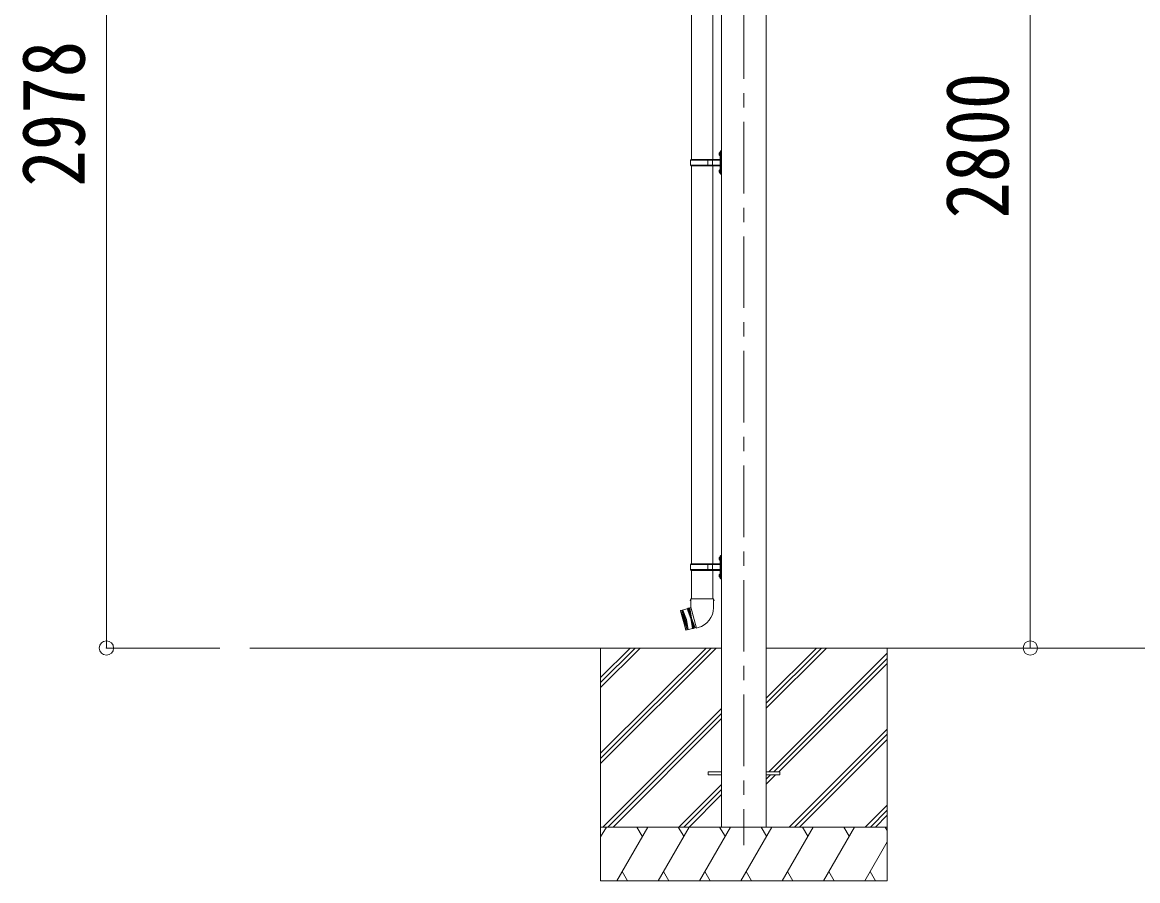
# Model space of a CAD drawing. Units: millimetres at full size, sheet at 1:40. Extents: x -11243 to 11243, y -7760 to 7760.
# Drawn here: x 417 to 3532, y -5069 to -2671 of the extents above; entities that cross this region are included whole.
import ezdxf
from ezdxf.enums import TextEntityAlignment as Align

# ---------------------------------------------------------------- set-up
doc = ezdxf.new("R2010")
doc.units = ezdxf.units.MM
doc.header["$LTSCALE"] = 40
doc.header["$PDMODE"] = 32
doc.header["$PDSIZE"] = 40
doc.linetypes.add('CHAIN1', pattern=[8, 5, -1, 1, -1])
for name, color, linetype, lineweight in [('0-0_0', 7, 'Continuous', 9), ('0-1_本体', 5, 'CHAIN1', 9), ('0-3_ELV2', 7, 'Continuous', 9), ('0-6_OTH_LINE', 6, 'Continuous', 9), ('0-9_OUTLINE', 7, 'Continuous', 9)]:
    doc.layers.add(name, color=color, linetype=linetype, lineweight=lineweight)
doc.styles.add('ＭＳ ゴシック', font='')
doc.styles.get('ＭＳ ゴシック').set_extended_font_data('MS Gothic')

msp = doc.modelspace()

# ---------------------------------------------------------------- linework, layer by layer
at = {"layer": '0-0_0'}
for p, q in [((1052.17, -4418.59), (2369.71, -4418.59)), ((2032.21, -4418.59), (2032.21, -5068.58)), ((2032.21, -4712.76), (2326.39, -4418.59)), ((2032.21, -4726.9), (2340.53, -4418.59)), ((2032.21, -4741.05), (2354.67, -4418.59)), ((2032.21, -4528.92), (2142.54, -4418.59)), ((2032.21, -4514.77), (2128.4, -4418.59)), ((2032.21, -4500.63), (2114.26, -4418.59)), ((2494.71, -4586.92), (2663.04, -4418.59)), ((2494.71, -4572.77), (2648.9, -4418.59)), ((2494.71, -4558.63), (2634.76, -4418.59)), ((2494.71, -4418.59), (5669.75, -4418.59)), ((2832.21, -4418.59), (2832.21, -5068.58)), ((2501.38, -4764.09), (2832.21, -4433.26)), ((2515.53, -4764.09), (2832.21, -4447.41)), ((2529.67, -4764.09), (2832.21, -4461.55)), ((2038.52, -4918.59), (2369.71, -4587.4)), ((2052.66, -4918.59), (2369.71, -4601.54)), ((2066.8, -4918.59), (2369.71, -4615.68)), ((2559.02, -4918.59), (2832.21, -4645.4)), ((2573.16, -4918.59), (2832.21, -4659.54)), ((2587.3, -4918.59), (2832.21, -4673.68)), ((2494.71, -4799.05), (2520.67, -4773.09)), ((2494.71, -4784.9), (2506.53, -4773.09)), ((2369.71, -4799.53), (2250.65, -4918.59)), ((2264.79, -4918.59), (2369.71, -4813.67)), ((2278.93, -4918.59), (2369.71, -4827.81)), ((2771.15, -4918.59), (2832.21, -4857.53)), ((2785.29, -4918.59), (2832.21, -4871.67)), ((2799.43, -4918.59), (2832.21, -4885.81)), ((2032.21, -4946.09), (2048.09, -4918.58)), ((2832.21, -4918.59), (2032.21, -4918.59)), ((2076.95, -5068.58), (2163.56, -4918.59)), ((2148.56, -4944.57), (2133.56, -4918.58)), ((2192.42, -5068.58), (2279.03, -4918.58)), ((2264.03, -4944.57), (2249.02, -4918.59)), ((2307.89, -5068.58), (2394.5, -4918.59)), ((2379.5, -4944.57), (2364.5, -4918.58)), ((2423.36, -5068.58), (2509.97, -4918.59)), ((2494.97, -4944.57), (2479.97, -4918.58)), ((2538.83, -5068.58), (2625.44, -4918.59)), ((2610.44, -4944.57), (2595.44, -4918.58)), ((2654.31, -5068.58), (2740.91, -4918.59)), ((2710.91, -4918.59), (2725.91, -4944.57)), ((2826.38, -4918.59), (2832.21, -4928.68)), ((2769.77, -5068.58), (2832.21, -4960.45)), ((2091.95, -5042.61), (2106.95, -5068.58)), ((2207.42, -5042.61), (2222.42, -5068.58)), ((2322.89, -5042.6), (2337.89, -5068.58)), ((2438.36, -5042.6), (2453.36, -5068.58)), ((2553.83, -5042.61), (2568.83, -5068.58)), ((2669.3, -5042.61), (2684.3, -5068.58)), ((2784.77, -5042.61), (2799.77, -5068.58)), ((2032.21, -5068.58), (2832.21, -5068.58))]:
    msp.add_line(p, q, dxfattribs=at)
at = {"layer": '0-1_本体'}
msp.add_line((2432.21, -1348.76), (2432.21, -4969.2), dxfattribs=at)
at = {"layer": '0-3_ELV2', "color": 4}
for p, q in [((2369.71, -4918.59), (2369.71, -1619.69)), ((2494.71, -1619.69), (2494.71, -4918.59)), ((2332.21, -4764.09), (2369.71, -4764.09)), ((2332.21, -4764.09), (2332.21, -4773.09)), ((2494.71, -4764.09), (2532.21, -4764.09)), ((2532.21, -4764.09), (2532.21, -4773.09)), ((2332.21, -4773.09), (2369.71, -4773.09)), ((2494.71, -4773.09), (2532.21, -4773.09))]:
    msp.add_line(p, q, dxfattribs=at)
at = {"layer": '0-6_OTH_LINE'}
for p, q in [((652.16, -4418.59), (652.16, -1440.81)), ((3231.88, -1618.59), (3231.88, -4418.59)), ((652.16, -4418.59), (968.39, -4418.59)), ((3231.88, -4418.59), (2591.85, -4418.59))]:
    msp.add_line(p, q, dxfattribs=at)
for p in [(652.16, -4418.59), (3231.88, -4418.59)]:
    msp.add_point(p, dxfattribs=at)
at = {"layer": '0-9_OUTLINE'}
for p, q in [((2285.86, -1941.59), (2285.86, -3053.58)), ((2345.56, -1941.59), (2345.56, -3053.58)), ((2363.41, -3036.44), (2365.45, -3037.44)), ((2364.68, -3034.44), (2365.31, -3034.44)), ((2364.68, -3034.44), (2364.68, -3042.74)), ((2364.68, -3042.74), (2365.31, -3042.74)), ((2365.31, -3034.44), (2365.71, -3034.84)), ((2365.45, -3037.44), (2366.06, -3038.59)), ((2367.71, -3030.09), (2365.71, -3032.09)), ((2365.71, -3032.09), (2365.71, -3093.09)), ((2367.71, -3030.09), (2367.71, -3095.09)), ((2367.71, -3030.09), (2369.71, -3030.09)), ((2282.71, -3055.59), (2283.71, -3053.59)), ((2282.71, -3069.59), (2282.71, -3055.59)), ((2331.2, -3055.59), (2282.71, -3055.59)), ((2282.71, -3069.59), (2283.71, -3071.59)), ((2331.2, -3069.59), (2282.71, -3069.59)), ((2365.21, -3053.59), (2283.71, -3053.59)), ((2283.71, -3071.59), (2365.21, -3071.59)), ((2285.86, -3071.58), (2285.86, -4183.59)), ((2331.2, -3071.59), (2331.2, -3053.59)), ((2331.96, -3053.59), (2333.96, -3055.59)), ((2331.96, -3071.59), (2333.96, -3069.59)), ((2365.21, -3055.59), (2333.96, -3055.59)), ((2365.21, -3069.59), (2333.96, -3069.59)), ((2344.33, -3055.59), (2342.33, -3053.59)), ((2344.33, -3069.59), (2342.33, -3071.59)), ((2344.33, -3069.59), (2344.33, -3055.59)), ((2345.56, -3071.58), (2345.56, -4183.59)), ((2364.68, -3082.44), (2365.31, -3082.44)), ((2364.68, -3082.44), (2364.68, -3090.74)), ((2365.31, -3082.44), (2365.31, -3090.74)), ((2365.31, -3082.44), (2365.71, -3082.84)), ((2363.41, -3084.44), (2365.45, -3085.44)), ((2364.68, -3090.74), (2365.31, -3090.74)), ((2365.31, -3090.74), (2365.71, -3090.34)), ((2365.45, -3085.44), (2366.06, -3086.59)), ((2365.71, -3093.09), (2367.71, -3095.09)), ((2369.71, -3095.09), (2367.71, -3095.09)), ((2363.41, -4166.44), (2365.45, -4167.44)), ((2364.68, -4164.44), (2365.31, -4164.44)), ((2364.68, -4164.44), (2364.68, -4172.74)), ((2364.68, -4172.74), (2365.31, -4172.74)), ((2365.31, -4164.44), (2365.71, -4164.84)), ((2365.45, -4167.44), (2366.06, -4168.59)), ((2367.71, -4160.09), (2365.71, -4162.09)), ((2365.71, -4162.09), (2365.71, -4223.09)), ((2367.71, -4160.09), (2367.71, -4225.09)), ((2367.71, -4160.09), (2369.71, -4160.09)), ((2282.71, -4185.59), (2283.71, -4183.59)), ((2282.71, -4199.59), (2282.71, -4185.59)), ((2331.2, -4185.59), (2282.71, -4185.59)), ((2282.71, -4199.59), (2283.71, -4201.59)), ((2331.2, -4199.59), (2282.71, -4199.59)), ((2365.21, -4183.59), (2283.71, -4183.59)), ((2283.71, -4201.59), (2365.21, -4201.59)), ((2285.86, -4201.59), (2285.86, -4281.29)), ((2331.2, -4201.59), (2331.2, -4183.59)), ((2331.96, -4183.59), (2333.96, -4185.59)), ((2331.96, -4201.59), (2333.96, -4199.59)), ((2365.21, -4185.59), (2333.96, -4185.59)), ((2365.21, -4199.59), (2333.96, -4199.59)), ((2344.33, -4185.59), (2342.33, -4183.59)), ((2344.33, -4199.59), (2342.33, -4201.59)), ((2344.33, -4199.59), (2344.33, -4185.59)), ((2345.56, -4201.59), (2345.56, -4281.29)), ((2363.41, -4214.44), (2365.45, -4215.44)), ((2364.68, -4212.44), (2365.31, -4212.44)), ((2364.68, -4212.44), (2364.68, -4220.74)), ((2364.68, -4220.74), (2365.31, -4220.74)), ((2365.31, -4212.44), (2365.31, -4220.74)), ((2365.31, -4212.44), (2365.71, -4212.84)), ((2365.31, -4220.74), (2365.71, -4220.34)), ((2365.45, -4215.44), (2366.06, -4216.59)), ((2365.71, -4223.09), (2367.71, -4225.09)), ((2369.71, -4225.09), (2367.71, -4225.09)), ((2284.01, -4281.29), (2282.31, -4285.79)), ((2284.04, -4286.29), (2282.31, -4285.79)), ((2347.41, -4281.29), (2284.01, -4281.29)), ((2284.01, -4281.29), (2284.15, -4304.53)), ((2347.41, -4281.29), (2347.26, -4306.29)), ((2255.42, -4314.82), (2255.78, -4314.2)), ((2255.42, -4314.82), (2269.74, -4368.23)), ((2273.65, -4309.42), (2255.78, -4314.2)), ((2270.35, -4368.59), (2255.78, -4314.2)), ((2259.64, -4313.17), (2274.21, -4367.55)), ((2264.03, -4341.14), (2259.64, -4313.17)), ((2261.57, -4312.65), (2276.14, -4367.03)), ((2271.76, -4339.07), (2261.57, -4312.65)), ((2276.29, -4307.67), (2273.65, -4309.42)), ((2276.29, -4307.67), (2278.22, -4307.16)), ((2291.38, -4363.99), (2276.29, -4307.67)), ((2281.18, -4306.62), (2278.22, -4307.16)), ((2278.22, -4307.16), (2293.31, -4363.47)), ((2284.08, -4305.84), (2281.18, -4306.62)), ((2281.18, -4306.62), (2285.76, -4335.31)), ((2284.15, -4304.53), (2283.75, -4304.64)), ((2283.75, -4304.64), (2299.36, -4362.88)), ((2264.03, -4341.14), (2274.21, -4367.55)), ((2271.76, -4339.07), (2276.14, -4367.03)), ((2296.14, -4362.45), (2285.76, -4335.31)), ((2270.35, -4368.59), (2269.74, -4368.23)), ((2288.22, -4363.8), (2270.35, -4368.59)), ((2291.38, -4363.99), (2288.22, -4363.8)), ((2291.38, -4363.99), (2293.31, -4363.47)), ((2296.14, -4362.45), (2293.31, -4363.47)), ((2299.04, -4361.67), (2296.14, -4362.45)), ((2299.36, -4362.88), (2304.27, -4361.57))]:
    msp.add_line(p, q, dxfattribs=at)
for points in [[(2363.41, -3040.73), (2365.45, -3039.74), (2366.06, -3038.59)], [(2365.31, -3034.44), (2365.31, -3042.74), (2365.71, -3042.34)], [(2363.41, -3088.73), (2365.45, -3087.74), (2366.06, -3086.59)], [(2363.41, -4170.73), (2365.45, -4169.74), (2366.06, -4168.59)], [(2365.31, -4164.44), (2365.31, -4172.74), (2365.71, -4172.34)], [(2363.41, -4218.73), (2365.45, -4217.74), (2366.06, -4216.59)], [(2347.41, -4281.29), (2348.91, -4285.79), (2347.38, -4286.29)], [(2273.65, -4309.42), (2283.83, -4335.83), (2288.22, -4363.8)]]:
    msp.add_lwpolyline(points, dxfattribs=at)
for centre, radius, start, end in [((2369.01, -3038.59), 6, 136.21765, 223.78235), ((2369.01, -3086.59), 6, 136.21765, 223.78235), ((2365.21, -3053.09), 0.5, 270, 0), ((2365.21, -3055.09), 0.5, 270, 0), ((2365.21, -3070.09), 0.5, 0, 90), ((2365.21, -3072.09), 0.5, 0, 90), ((2369.01, -4168.59), 6, 136.21765, 223.78235), ((2365.21, -4183.09), 0.5, 270, 0), ((2365.21, -4185.09), 0.5, 270, 0), ((2365.21, -4200.09), 0.5, 0, 90), ((2365.21, -4202.09), 0.5, 0, 90), ((2369.01, -4216.59), 6, 136.21765, 223.78235), ((2289.26, -4305.54), 58, 285, 359.65623)]:
    msp.add_arc(centre, radius, start, end, dxfattribs=at)

# ---------------------------------------------------------------- texts
at = {"layer": '0-6_OTH_LINE', "color": 7, "style": 'ＭＳ ゴシック', "width": 0.85}
for s, p in [('2978', (644.16, -3129.7)), ('2800', (3223.88, -3218.59))]:
    msp.add_text(s, height=176, rotation=90, dxfattribs=at).set_placement(p, align=Align.BOTTOM_LEFT)

doc.saveas('drawing.dxf')
